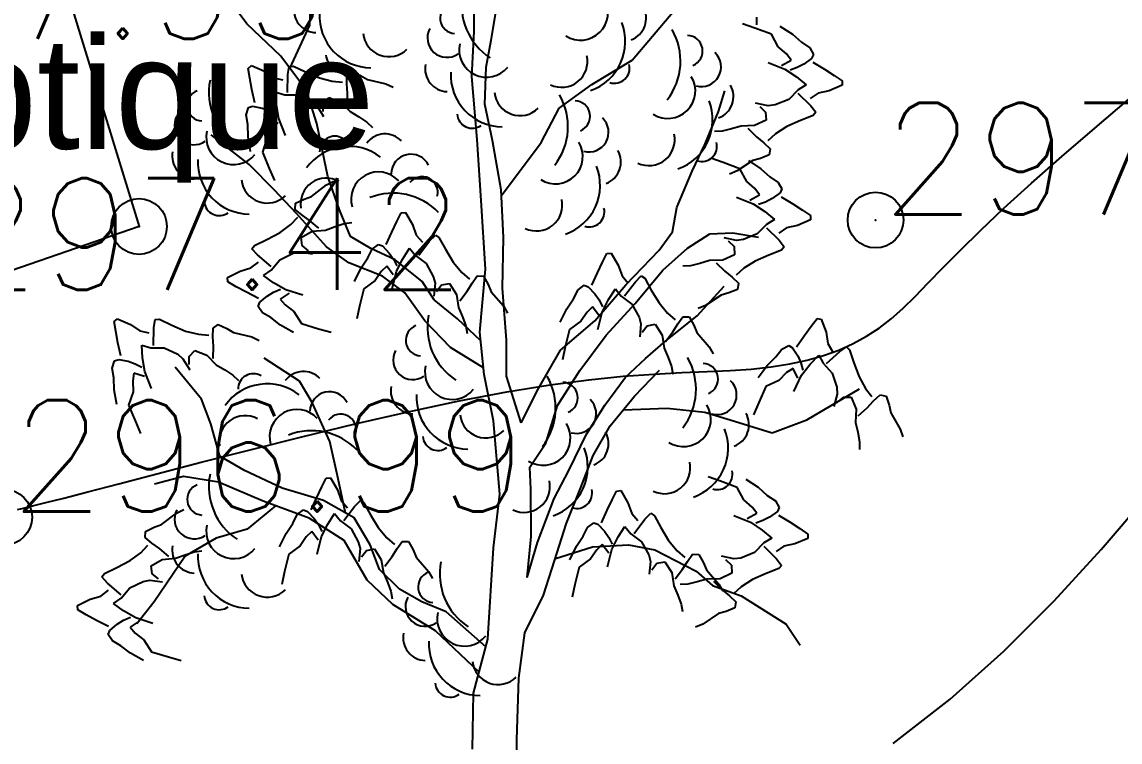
# Model space of a CAD drawing. Header units: millimetres. Extents: x 524954 to 526204, y 9523489 to 9524010.
# Drawn here: x 525997.22 to 526007.08, y 9523771.84 to 9523778.29 of the extents above; entities that cross this region are included whole.
import ezdxf

# ---------------------------------------------------------------- set-up
doc = ezdxf.new("R2010")
doc.units = ezdxf.units.MM
doc.header["$PDMODE"] = 32
doc.header["$PDSIZE"] = 0.5
doc.linetypes.add('ACAD_ISO12W100', pattern=[21, 12, -3, 0, -3, 0, -3])
doc.linetypes.add('CACHE2', pattern=[4.7625, 3.175, -1.5875])
for name, color, linetype in [('Arbre', 34, 'ACAD_ISO12W100'), ('Bati', 6, 'Continuous'), ('CN_01_00', 3, 'Continuous'), ('CN_02_00', 4, 'Continuous'), ('TopoAlt', 3, 'Continuous'), ('TOPOJIS', 7, 'Continuous'), ('Toponomie', 7, 'CACHE2')]:
    doc.layers.add(name, color=color, linetype=linetype)
doc.styles.add('Simplex 1.0', font='Simplex.shx', dxfattribs={"width": 0.99, "height": 1})
doc.styles.get("Standard").update_dxf_attribs({"font": 'arial.ttf'})

# ---------------------------------------------------------------- blocks, each defined once
blk = doc.blocks.new('TCPOINT M')
at = {"color": 0}
blk.add_point((0, 0), dxfattribs=at)
at = {"layer": 'TopoAlt', "style": 'Simplex 1.0', "width": 0.99}
blk.add_attdef('ALT', (0.15, 0.15), '', height=1, dxfattribs=at)
blk = doc.blocks.new('v088')
at = {"linetype": 'Continuous'}
for p, q in [((-1.8121, 9.0349), (-1.7966, 9.483)), ((-0.337, 8.9787), (-0.339, 9.3704)), ((-2.3783, 9.048), (-2.4742, 9.1766)), ((-0.1861, 8.901), (-0.1306, 9.2193)), ((1.08, 8.7222), (1.4442, 9.1527)), ((-2.0737, 8.7558), (-2.3783, 9.048)), ((-1.992, 8.6473), (-1.8121, 9.0349)), ((-0.3597, 8.574), (-0.337, 8.9787)), ((-0.2308, 8.6575), (-0.1861, 8.901)), ((-1.8434, 8.4497), (-2.0737, 8.7558)), ((0.7177, 8.5032), (1.08, 8.7222)), ((-0.2426, 8.3277), (-0.2308, 8.6575)), ((-0.3105, 8.0091), (-0.3597, 8.574)), ((0.4236, 8.2918), (0.7177, 8.5032)), ((-1.7501, 8.1531), (-1.8434, 8.4497)), ((1.8546, 8.2596), (1.9129, 8.4473)), ((-0.1735, 7.9995), (-0.2426, 8.3277)), ((0.2621, 7.9837), (0.4236, 8.2918)), ((1.7363, 7.971), (1.8546, 8.2596)), ((-1.6531, 7.6763), (-1.7501, 8.1531)), ((-2.3581, 7.786), (-2.6995, 8.0525)), ((-0.2742, 7.4626), (-0.3105, 8.0091)), ((-0.0959, 7.5596), (-0.1735, 7.9995)), ((-0.0934, 7.5087), (0.2621, 7.9837)), ((1.617, 7.726), (1.7363, 7.971)), ((-2.1294, 7.5544), (-2.3581, 7.786)), ((1.4808, 7.3998), (1.617, 7.726)), ((-1.5474, 7.38), (-1.6531, 7.6763)), ((-1.9323, 7.3471), (-2.1294, 7.5544)), ((-0.0745, 7.1309), (-0.0959, 7.5596)), ((-0.2365, 6.8477), (-0.2742, 7.4626)), ((1.4418, 7.1813), (1.4808, 7.3998)), ((-1.6648, 7.048), (-1.9323, 7.3471)), ((-1.4491, 7.1395), (-1.5474, 7.38)), ((-1.2665, 7.0314), (-1.4491, 7.1395)), ((-0.0837, 6.6768), (-0.0745, 7.1309)), ((1.3209, 7.0171), (1.4418, 7.1813)), ((1.5755, 7.0348), (1.778, 7.1634)), ((1.778, 7.1634), (1.983, 7.1739)), ((1.983, 7.1739), (2.2139, 7.1352)), ((-1.4628, 6.9029), (-1.6648, 7.048)), ((-1.0467, 6.9303), (-1.2665, 7.0314)), ((1.0227, 6.7061), (1.3209, 7.0171)), ((1.3557, 6.8374), (1.5755, 7.0348)), ((-1.1618, 6.7848), (-1.4628, 6.9029)), ((-0.8063, 6.7363), (-1.0467, 6.9303)), ((-0.2869, 6.2807), (-0.2365, 6.8477)), ((1.107, 6.54), (1.3557, 6.8374)), ((-0.9597, 6.6336), (-1.1618, 6.7848)), ((-0.6972, 6.5707), (-0.8063, 6.7363)), ((0.7433, 6.3831), (1.0227, 6.7061)), ((-0.7803, 6.3824), (-0.9597, 6.6336)), ((-0.0491, 6.2111), (-0.0837, 6.6768)), ((1.6628, 6.4272), (1.906, 6.6935)), ((-0.4884, 6.4009), (-0.6972, 6.5707)), ((0.8455, 6.2546), (1.107, 6.54)), ((1.3814, 6.2037), (1.6628, 6.4272)), ((-0.5514, 6.1446), (-0.7803, 6.3824)), ((-0.2789, 6.2036), (-0.4884, 6.4009)), ((0.4379, 6.1217), (0.7433, 6.3831)), ((-0.2479, 5.9022), (-0.2869, 6.2807)), ((-0.0486, 5.8877), (-0.0491, 6.2111)), ((0.6096, 5.9388), (0.8455, 6.2546)), ((-0.2539, 5.9607), (-0.5514, 6.1446)), ((0.2399, 5.7756), (0.4379, 6.1217)), ((1.1982, 6.0444), (1.3814, 6.2037)), ((-1.9071, 5.8427), (-2.2223, 6.0475)), ((1.0213, 5.879), (1.1982, 6.0444)), ((-2.7868, 5.6812), (-3.0229, 5.9686)), ((0.4109, 5.6237), (0.6096, 5.9388)), ((1.0995, 5.7065), (1.3247, 5.9413)), ((-1.7911, 5.6523), (-1.9071, 5.8427)), ((-0.1646, 5.4873), (-0.2479, 5.9022)), ((0.0846, 5.4676), (-0.0486, 5.8877)), ((0.8338, 5.6263), (1.0213, 5.879)), ((0.0846, 5.4676), (0.2399, 5.7756)), ((2.6462, 5.4963), (3.1193, 5.7735)), ((-2.7013, 5.4591), (-2.7868, 5.6812)), ((-1.6346, 5.3011), (-1.7911, 5.6523)), ((0.3061, 5.2857), (0.4109, 5.6237)), ((0.6713, 5.3679), (0.8338, 5.6263)), ((0.8812, 5.4407), (1.0995, 5.7065)), ((1.0006, 5.5861), (1.394, 5.6007)), ((1.394, 5.6007), (1.7306, 5.5642)), ((1.7306, 5.5642), (1.9997, 5.4827)), ((-2.6206, 5.1685), (-2.7013, 5.4591)), ((-0.1073, 4.8293), (-0.1646, 5.4873)), ((0.7312, 5.1764), (0.8812, 5.4407)), ((1.9997, 5.4827), (2.3377, 5.3779)), ((2.3377, 5.3779), (2.6462, 5.4963)), ((0.5102, 5.0412), (0.6713, 5.3679)), ((-1.5592, 4.9668), (-1.6346, 5.3011)), ((0.1613, 5.0712), (0.3061, 5.2857)), ((-2.4003, 5.0425), (-2.6206, 5.1685)), ((0.6191, 4.888), (0.7312, 5.1764)), ((-2.0611, 4.8817), (-2.4003, 5.0425)), ((0.1717, 4.8724), (0.1613, 5.0712)), ((0.3786, 4.7897), (0.5102, 5.0412)), ((-2.9464, 4.9876), (-3.2062, 4.92)), ((-2.6344, 4.9381), (-2.9464, 4.9876)), ((-2.2328, 4.7662), (-2.6344, 4.9381)), ((-1.4917, 4.6586), (-1.5592, 4.9668)), ((-1.6919, 4.7713), (-2.0611, 4.8817)), ((-0.1657, 4.3492), (-0.1073, 4.8293)), ((0.1743, 4.4496), (0.1717, 4.8724)), ((0.489, 4.5681), (0.6191, 4.888)), ((-1.8192, 4.6131), (-2.2328, 4.7662)), ((-1.415, 4.6154), (-1.6919, 4.7713)), ((0.2314, 4.3948), (0.3786, 4.7897)), ((-2.1227, 4.7254), (-2.3768, 4.5144)), ((-1.5041, 4.4145), (-1.8192, 4.6131)), ((-1.2732, 4.3758), (-1.415, 4.6154)), ((0.3841, 4.2301), (0.489, 4.5681)), ((-2.3768, 4.5144), (-2.655, 4.434)), ((0.1384, 4.0819), (0.1743, 4.4496)), ((-2.655, 4.434), (-2.9315, 4.2727)), ((-1.2976, 4.0581), (-1.5041, 4.4145)), ((-1.1877, 4.1537), (-1.2732, 4.3758)), ((-0.2169, 3.5272), (-0.1657, 4.3492)), ((0.1384, 4.0819), (0.2314, 4.3948)), ((0.3911, 4.2526), (0.7235, 4.3553)), ((0.7235, 4.3553), (1.0465, 4.3745)), ((1.0465, 4.3745), (1.2838, 4.3297)), ((-2.9315, 4.2727), (-3.209, 3.8627)), ((1.2838, 4.3297), (1.6547, 4.1385)), ((-1.0099, 3.9771), (-1.1877, 4.1537)), ((0.2848, 3.9233), (0.3841, 4.2301)), ((-1.0692, 3.839), (-1.2976, 4.0581)), ((1.6547, 4.1385), (1.8004, 4.0109)), ((-0.8085, 3.8631), (-1.0099, 3.9771)), ((1.8004, 4.0109), (2.0573, 3.9168)), ((-3.209, 3.8627), (-3.3666, 3.6666)), ((-0.589, 3.7744), (-0.8085, 3.8631)), ((0.1177, 3.584), (0.2848, 3.9233)), ((2.0573, 3.9168), (2.4606, 3.664)), ((-0.6849, 3.6045), (-1.0692, 3.839)), ((-0.2343, 3.4611), (-0.589, 3.7744)), ((2.4606, 3.664), (2.589, 3.4739)), ((-0.2941, 3.234), (-0.6849, 3.6045)), ((0.064, 3.1786), (0.1177, 3.584)), ((-0.3436, 3.0457), (-0.2169, 3.5272)), ((0.0445, 2.6247), (0.064, 3.1786)), ((-0.3518, 2.5418), (-0.3436, 3.0457)), ((0.0429, 2.1085), (0.0445, 2.6247))]:
    blk.add_line(p, q, dxfattribs=at)
at = {"color": 3, "linetype": 'Continuous'}
for p, q in [((2.1964, 9.1077), (2.1964, 9.0385)), ((2.1801, 9.009), (2.0697, 9.0483)), ((2.3301, 8.953), (2.1801, 9.009)), ((2.4064, 9.0272), (2.519, 8.9533)), ((2.3912, 8.8412), (2.3301, 8.953)), ((2.519, 8.9533), (2.6006, 8.8814)), ((2.6006, 8.8814), (2.6731, 8.832)), ((2.4646, 8.7765), (2.3912, 8.8412)), ((2.5067, 8.7213), (2.4646, 8.7765)), ((2.6731, 8.832), (2.7077, 8.7725)), ((2.7077, 8.7725), (2.6907, 8.7368)), ((2.2998, 8.7005), (2.4501, 8.6406)), ((2.421, 8.6735), (2.5067, 8.7213)), ((2.6207, 8.6861), (2.5609, 8.6554)), ((2.6907, 8.7368), (2.6207, 8.6861)), ((2.7005, 8.7027), (2.8047, 8.6399)), ((-2.3661, 8.6466), (-2.3369, 8.6719)), ((-2.3527, 8.5599), (-2.3661, 8.6466)), ((-2.3369, 8.6719), (-2.2212, 8.6209)), ((-2.2212, 8.6209), (-2.1379, 8.5634)), ((-2.0143, 8.4309), (-2.0108, 8.5916)), ((-2.0108, 8.5916), (-1.9993, 8.6654)), ((-1.9993, 8.6654), (-1.9613, 8.6665)), ((-1.9613, 8.6665), (-1.8509, 8.6153)), ((-1.8509, 8.6153), (-1.7269, 8.5617)), ((-1.4805, 8.509), (-1.4801, 8.5879)), ((-1.4801, 8.5879), (-1.4347, 8.6192)), ((-1.4347, 8.6192), (-1.3575, 8.5833)), ((-1.3575, 8.5833), (-1.2966, 8.547)), ((2.4501, 8.6406), (2.5548, 8.5702)), ((2.5609, 8.6554), (2.4969, 8.632)), ((2.8047, 8.6399), (2.8931, 8.5838)), ((2.8931, 8.5838), (2.9656, 8.5345)), ((-2.3334, 8.4571), (-2.3527, 8.5599)), ((-2.1379, 8.5634), (-2.0557, 8.544)), ((-1.7269, 8.5617), (-1.6118, 8.5324)), ((-1.6118, 8.5324), (-1.519, 8.5242)), ((-1.4754, 8.4248), (-1.4805, 8.509)), ((-1.2966, 8.547), (-1.1322, 8.5082)), ((-1.1322, 8.5082), (-1.066, 8.4775)), ((2.5548, 8.5702), (2.6402, 8.4985)), ((2.6402, 8.4985), (2.5697, 8.4555)), ((2.9641, 8.4958), (2.8478, 8.4461)), ((2.9656, 8.5345), (2.9641, 8.4958)), ((-2.3082, 8.3381), (-2.3334, 8.4571)), ((-2.1178, 8.4334), (-2.0382, 8.4112)), ((-2.1118, 8.322), (-2.1178, 8.4334)), ((-2.0382, 8.4112), (-1.9184, 8.4092)), ((-1.9184, 8.4092), (-1.7971, 8.3529)), ((-1.6931, 8.3341), (-1.643, 8.3873)), ((-1.643, 8.3873), (-1.5356, 8.3441)), ((-1.4776, 8.3159), (-1.4754, 8.4248)), ((2.5697, 8.4555), (2.4865, 8.3693)), ((2.5678, 8.4245), (2.6828, 8.3123)), ((2.749, 8.4244), (2.6787, 8.3776)), ((2.8478, 8.4461), (2.749, 8.4244)), ((-2.384, 8.2298), (-2.3641, 8.2956)), ((-2.3641, 8.2956), (-2.3264, 8.3076)), ((-2.3264, 8.3076), (-2.2415, 8.291)), ((-2.2415, 8.291), (-2.1783, 8.2684)), ((-2.0919, 8.1974), (-2.1118, 8.322)), ((-1.7971, 8.3529), (-1.7497, 8.3134)), ((-1.7497, 8.3134), (-1.6897, 8.2145)), ((-1.6937, 8.2606), (-1.6931, 8.3341)), ((-1.5356, 8.3441), (-1.4515, 8.2595)), ((2.3013, 8.3113), (2.188, 8.335)), ((2.2245, 8.3065), (2.2778, 8.2559)), ((2.3625, 8.3191), (2.3013, 8.3113)), ((2.4865, 8.3693), (2.3625, 8.3191)), ((2.6828, 8.3123), (2.7289, 8.2536)), ((-2.3706, 8.1431), (-2.384, 8.2298)), ((-2.1895, 8.1837), (-2.2011, 8.1153)), ((-2.0961, 8.1537), (-2.1895, 8.1837)), ((-2.1783, 8.2684), (-2.1175, 8.2375)), ((-2.0331, 8.0467), (-2.0919, 8.1974)), ((-1.4515, 8.2595), (-1.374, 8.2128)), ((-1.374, 8.2128), (-1.3019, 8.1659)), ((2.2824, 8.183), (2.1776, 8.1339)), ((2.2778, 8.2559), (2.2824, 8.183)), ((2.7037, 8.225), (2.591, 8.1793)), ((2.7289, 8.2536), (2.7037, 8.225)), ((-2.3674, 8.0343), (-2.3706, 8.1431)), ((-2.2011, 8.1153), (-2.1982, 8.0174)), ((-1.3019, 8.1659), (-1.2515, 8.1184)), ((1.8878, 8.0848), (1.8187, 8.0804)), ((1.9713, 8.1055), (1.8878, 8.0848)), ((2.0584, 8.1303), (1.9713, 8.1055)), ((2.1776, 8.1339), (2.0584, 8.1303)), ((2.1174, 8.1109), (2.1954, 8.0349)), ((2.4672, 8.1253), (2.3672, 8.0611)), ((2.591, 8.1793), (2.4672, 8.1253)), ((-2.3445, 7.9016), (-2.3674, 8.0343)), ((-2.1982, 8.0174), (-2.2383, 7.8966)), ((2.1954, 8.0349), (2.2605, 7.9811)), ((2.3672, 8.0611), (2.2979, 7.9989)), ((-2.2383, 7.8966), (-2.1768, 7.7487)), ((2.2605, 7.9811), (2.3179, 7.927)), ((2.3179, 7.927), (2.3098, 7.8725)), ((1.8965, 7.8022), (1.7861, 7.8414)), ((2.0465, 7.7461), (1.8965, 7.8022)), ((2.1627, 7.8208), (2.0222, 7.7271)), ((2.1227, 7.8203), (2.2353, 7.7465)), ((2.2308, 7.8405), (2.1627, 7.8208)), ((2.3098, 7.8725), (2.2308, 7.8405)), ((-2.1768, 7.7487), (-2.1302, 7.6412)), ((2.0222, 7.7271), (1.9545, 7.6997)), ((2.1075, 7.6343), (2.0465, 7.7461)), ((2.2353, 7.7465), (2.3169, 7.6746)), ((-1.7972, 7.4997), (-1.6632, 7.6026)), ((-1.6632, 7.6026), (-1.5976, 7.6345)), ((2.1809, 7.5696), (2.1075, 7.6343)), ((2.3169, 7.6746), (2.3894, 7.6252)), ((2.3894, 7.6252), (2.424, 7.5657)), ((-1.8638, 7.4754), (-1.7972, 7.4997)), ((2.0162, 7.4937), (2.1664, 7.4338)), ((2.1373, 7.4666), (2.223, 7.5144)), ((2.223, 7.5144), (2.1809, 7.5696)), ((2.407, 7.5299), (2.337, 7.4793)), ((2.424, 7.5657), (2.407, 7.5299)), ((2.4169, 7.4959), (2.521, 7.4331)), ((-1.9448, 7.3833), (-1.9404, 7.4382)), ((-1.9404, 7.4382), (-1.8638, 7.4754)), ((2.1664, 7.4338), (2.2711, 7.3633)), ((2.2772, 7.4485), (2.2132, 7.4252)), ((2.337, 7.4793), (2.2772, 7.4485)), ((2.521, 7.4331), (2.6094, 7.377)), ((-1.985, 7.2461), (-1.9201, 7.3129)), ((-1.8839, 7.3331), (-1.9448, 7.3833)), ((-1.8154, 7.2839), (-1.8839, 7.3331)), ((-1.0336, 7.2746), (-0.9936, 7.3527)), ((-0.9936, 7.3527), (-0.9551, 7.3561)), ((-0.9551, 7.3561), (-0.8913, 7.2468)), ((2.2711, 7.3633), (2.3565, 7.2916)), ((2.6094, 7.377), (2.6819, 7.3276)), ((2.6819, 7.3276), (2.6805, 7.289)), ((-2.0805, 7.1754), (-1.985, 7.2461)), ((-1.7325, 7.2133), (-1.8154, 7.2839)), ((-1.791, 7.1862), (-1.6722, 7.1979)), ((-1.6722, 7.1979), (-1.587, 7.2285)), ((-1.587, 7.2285), (-1.5051, 7.2548)), ((-1.5051, 7.2548), (-1.4365, 7.2638)), ((-1.0783, 7.18), (-1.0336, 7.2746)), ((-0.8913, 7.2468), (-0.8575, 7.1514)), ((2.286, 7.2486), (2.2028, 7.1624)), ((2.2841, 7.2177), (2.3991, 7.1055)), ((2.3565, 7.2916), (2.286, 7.2486)), ((2.4653, 7.2176), (2.395, 7.1707)), ((2.5641, 7.2392), (2.4653, 7.2176)), ((2.6805, 7.289), (2.5641, 7.2392)), ((-2.3098, 7.06), (-2.2004, 7.1132)), ((-2.2004, 7.1132), (-2.0805, 7.1754)), ((-1.8923, 7.1303), (-1.791, 7.1862)), ((-1.8828, 7.0578), (-1.8923, 7.1303)), ((-1.1277, 7.0688), (-1.0783, 7.18)), ((-0.8575, 7.1514), (-0.8023, 7.0875)), ((-0.8351, 6.9716), (-0.7381, 7.0997)), ((-0.7381, 7.0997), (-0.6855, 7.1528)), ((-0.6855, 7.1528), (-0.654, 7.1313)), ((-0.654, 7.1313), (-0.5947, 7.0251)), ((2.0176, 7.1045), (1.9044, 7.1282)), ((1.9408, 7.0996), (1.9941, 7.049)), ((2.0788, 7.1122), (2.0176, 7.1045)), ((2.2028, 7.1624), (2.0788, 7.1122)), ((2.3991, 7.1055), (2.4452, 7.0467)), ((-2.333, 7.0298), (-2.3098, 7.06)), ((-2.283, 6.9743), (-2.333, 7.0298)), ((-1.963, 6.9891), (-1.9025, 7.0009)), ((-1.9025, 7.0009), (-1.7879, 6.9849)), ((-1.8262, 7.0109), (-1.8828, 7.0578)), ((-1.2925, 6.9474), (-1.2526, 7.0255)), ((-1.2526, 7.0255), (-1.1978, 7.0672)), ((-1.1978, 7.0672), (-1.1602, 7.0548)), ((-1.1602, 7.0548), (-1.1012, 6.9916)), ((-0.978, 6.9406), (-0.9175, 7.0343)), ((-0.9175, 7.0343), (-0.8661, 6.9697)), ((-0.5947, 7.0251), (-0.5257, 6.909)), ((1.9941, 7.049), (1.9988, 6.9761)), ((2.4201, 7.0181), (2.3073, 6.9725)), ((2.4452, 7.0467), (2.4201, 7.0181)), ((-2.3415, 6.858), (-2.2745, 6.9095)), ((-2.1607, 6.8701), (-2.283, 6.9743)), ((-2.1606, 6.8391), (-2.0833, 6.9307)), ((-2.0833, 6.9307), (-1.963, 6.9891)), ((-1.3538, 6.8575), (-1.2925, 6.9474)), ((-1.1012, 6.9916), (-1.0633, 6.9361)), ((-1.0633, 6.9361), (-1.0322, 6.8755)), ((-1.0349, 6.828), (-0.978, 6.9406)), ((-0.8661, 6.9697), (-0.7702, 6.8978)), ((-0.5257, 6.909), (-0.4496, 6.8178)), ((0.7681, 6.8145), (0.8128, 6.9092)), ((0.8128, 6.9092), (0.8527, 6.9872)), ((0.8527, 6.9872), (0.8913, 6.9906)), ((0.8913, 6.9906), (0.9551, 6.8814)), ((1.7747, 6.9234), (1.6876, 6.8986)), ((1.8939, 6.9271), (1.7747, 6.9234)), ((1.8337, 6.904), (1.9118, 6.828)), ((1.9988, 6.9761), (1.8939, 6.9271)), ((2.1835, 6.9184), (2.0835, 6.8543)), ((2.3073, 6.9725), (2.1835, 6.9184)), ((-2.5514, 6.7723), (-2.4387, 6.8298)), ((-2.4387, 6.8298), (-2.3415, 6.858)), ((-2.228, 6.7914), (-2.1606, 6.8391)), ((-1.413, 6.7366), (-1.3538, 6.8575)), ((-1.1715, 6.8255), (-1.2266, 6.7446)), ((-1.122, 6.8741), (-1.1715, 6.8255)), ((-1.0639, 6.7951), (-1.122, 6.8741)), ((-1.0757, 6.6715), (-1.0349, 6.828)), ((-0.7702, 6.8978), (-0.705, 6.781)), ((-0.4496, 6.8178), (-0.3793, 6.7567)), ((0.7187, 6.7034), (0.7681, 6.8145)), ((0.9551, 6.8814), (0.9888, 6.786)), ((1.6041, 6.8779), (1.535, 6.8736)), ((1.6876, 6.8986), (1.6041, 6.8779)), ((1.9118, 6.828), (1.9768, 6.7743)), ((2.0835, 6.8543), (2.0142, 6.7921)), ((-2.5502, 6.7337), (-2.5514, 6.7723)), ((-2.4746, 6.6893), (-2.5502, 6.7337)), ((-2.1379, 6.7256), (-2.228, 6.7914)), ((-2.0288, 6.6624), (-2.1379, 6.7256)), ((-1.2266, 6.7446), (-1.3299, 6.6702)), ((-0.705, 6.781), (-0.6897, 6.7213)), ((-0.6897, 6.7213), (-0.6991, 6.6059)), ((-0.6753, 6.6457), (-0.6318, 6.7049)), ((-0.6318, 6.7049), (-0.56, 6.7185)), ((-0.56, 6.7185), (-0.4983, 6.6206)), ((-0.4022, 6.6506), (-0.357, 6.7218)), ((-0.357, 6.7218), (-0.3104, 6.7855)), ((-0.3104, 6.7855), (-0.2553, 6.7842)), ((-0.2553, 6.7842), (-0.2138, 6.7099)), ((-0.2138, 6.7099), (-0.1857, 6.6447)), ((0.5938, 6.6601), (0.6485, 6.7018)), ((0.6485, 6.7018), (0.6861, 6.6893)), ((0.9888, 6.786), (1.0441, 6.7221)), ((1.0112, 6.6062), (1.1083, 6.7343)), ((1.1083, 6.7343), (1.1609, 6.7873)), ((1.1609, 6.7873), (1.1923, 6.7659)), ((1.1923, 6.7659), (1.2517, 6.6597)), ((1.9768, 6.7743), (2.0342, 6.7201)), ((2.0342, 6.7201), (2.0261, 6.6656)), ((-2.3827, 6.6392), (-2.4746, 6.6893)), ((-2.2745, 6.5836), (-2.3827, 6.6392)), ((-2.2624, 6.5503), (-2.1959, 6.6055)), ((-2.1959, 6.6055), (-2.1384, 6.6402)), ((-2.1384, 6.6402), (-2.076, 6.6678)), ((-1.9976, 6.6315), (-2.0798, 6.5781)), ((-1.8748, 6.6127), (-2.0288, 6.6624)), ((-1.3299, 6.6702), (-1.3669, 6.5144)), ((-0.4983, 6.6206), (-0.4798, 6.5027)), ((-0.4679, 6.5637), (-0.4022, 6.6506)), ((-0.1857, 6.6447), (-0.0753, 6.5169)), ((0.5538, 6.582), (0.5938, 6.6601)), ((0.6861, 6.6893), (0.7451, 6.6262)), ((0.7451, 6.6262), (0.7831, 6.5707)), ((0.8684, 6.5752), (0.9289, 6.6689)), ((0.9289, 6.6689), (0.9803, 6.6043)), ((0.9803, 6.6043), (1.0762, 6.5324)), ((1.2517, 6.6597), (1.3207, 6.5436)), ((1.879, 6.6139), (1.7385, 6.5203)), ((1.9472, 6.6337), (1.879, 6.6139)), ((2.0261, 6.6656), (1.9472, 6.6337)), ((-2.2769, 6.5134), (-2.2624, 6.5503)), ((-2.2384, 6.4564), (-2.2769, 6.5134)), ((-2.0798, 6.5781), (-2.0342, 6.5259)), ((-2.0342, 6.5259), (-1.9565, 6.4662)), ((-1.3669, 6.5144), (-1.3922, 6.3999)), ((-0.0753, 6.5169), (-0.0397, 6.4532)), ((0.4926, 6.4921), (0.5538, 6.582)), ((0.7244, 6.5087), (0.6749, 6.4601)), ((0.7824, 6.4297), (0.7244, 6.5087)), ((0.7831, 6.5707), (0.8142, 6.5101)), ((0.8114, 6.4626), (0.8684, 6.5752)), ((1.0762, 6.5324), (1.1414, 6.4156)), ((1.3207, 6.5436), (1.3968, 6.4523)), ((1.7385, 6.5203), (1.6708, 6.4929)), ((-2.1628, 6.412), (-2.2384, 6.4564)), ((-2.0765, 6.3457), (-2.1628, 6.412)), ((-1.9565, 6.4662), (-1.8881, 6.3588)), ((-0.4798, 6.5027), (-0.4444, 6.4194)), ((-0.4444, 6.4194), (-0.4135, 6.3391)), ((0.4333, 6.3712), (0.4926, 6.4921)), ((0.6749, 6.4601), (0.6198, 6.3792)), ((0.7707, 6.306), (0.8114, 6.4626)), ((1.1414, 6.4156), (1.1567, 6.3559)), ((1.3968, 6.4523), (1.4671, 6.3913)), ((1.4894, 6.3564), (1.536, 6.4201)), ((1.536, 6.4201), (1.5911, 6.4188)), ((1.5911, 6.4188), (1.6326, 6.3444)), ((-3.5682, 6.3771), (-3.539, 6.4025)), ((-3.5548, 6.2904), (-3.5682, 6.3771)), ((-3.539, 6.4025), (-3.4232, 6.3514)), ((-3.4232, 6.3514), (-3.3399, 6.2939)), ((-3.2164, 6.1615), (-3.2129, 6.3221)), ((-3.2129, 6.3221), (-3.2014, 6.3959)), ((-3.2014, 6.3959), (-3.1633, 6.397)), ((-3.1633, 6.397), (-3.053, 6.3458)), ((-3.053, 6.3458), (-2.929, 6.2922)), ((-2.6826, 6.2395), (-2.6821, 6.3185)), ((-2.6821, 6.3185), (-2.6368, 6.3497)), ((-2.6368, 6.3497), (-2.5596, 6.3138)), ((-2.5596, 6.3138), (-2.4986, 6.2775)), ((-1.9592, 6.2797), (-2.0765, 6.3457)), ((-1.8881, 6.3588), (-1.7347, 6.313)), ((-1.7347, 6.313), (-1.6219, 6.2812)), ((-0.4135, 6.3391), (-0.4006, 6.2711)), ((0.6198, 6.3792), (0.5164, 6.3047)), ((1.1567, 6.3559), (1.1472, 6.2405)), ((1.171, 6.2803), (1.2146, 6.3394)), ((1.2146, 6.3394), (1.2864, 6.3531)), ((1.2864, 6.3531), (1.3481, 6.2552)), ((1.4442, 6.2852), (1.4894, 6.3564)), ((1.6326, 6.3444), (1.6606, 6.2793)), ((2.6234, 6.2497), (2.6849, 6.3343)), ((2.6849, 6.3343), (2.7388, 6.4036)), ((2.7388, 6.4036), (2.7772, 6.3997)), ((2.7772, 6.3997), (2.8196, 6.2805)), ((-3.5355, 6.1876), (-3.5548, 6.2904)), ((-3.3399, 6.2939), (-3.2577, 6.2746)), ((-2.929, 6.2922), (-2.8139, 6.2629)), ((-2.8139, 6.2629), (-2.7211, 6.2547)), ((-2.6774, 6.1553), (-2.6826, 6.2395)), ((-2.4986, 6.2775), (-2.3343, 6.2387)), ((-2.3343, 6.2387), (-2.2681, 6.208)), ((0.5164, 6.3047), (0.4795, 6.1489)), ((1.3481, 6.2552), (1.3665, 6.1373)), ((1.3784, 6.1983), (1.4442, 6.2852)), ((1.6606, 6.2793), (1.771, 6.1515)), ((2.5541, 6.1497), (2.6234, 6.2497)), ((2.8196, 6.2805), (2.8349, 6.1805)), ((-3.5103, 6.0686), (-3.5355, 6.1876)), ((-3.3198, 6.1639), (-3.2403, 6.1417)), ((-3.3139, 6.0525), (-3.3198, 6.1639)), ((-3.2403, 6.1417), (-3.1205, 6.1398)), ((-3.1205, 6.1398), (-2.9991, 6.0834)), ((-2.8952, 6.0647), (-2.845, 6.1178)), ((-2.845, 6.1178), (-2.7377, 6.0747)), ((-2.6797, 6.0464), (-2.6774, 6.1553)), ((0.4795, 6.1489), (0.4542, 6.0345)), ((1.3665, 6.1373), (1.4019, 6.054)), ((1.771, 6.1515), (1.8066, 6.0878)), ((2.3695, 6.0612), (2.4234, 6.1305)), ((2.4234, 6.1305), (2.4849, 6.1612)), ((2.4849, 6.1612), (2.5195, 6.142)), ((2.5195, 6.142), (2.5657, 6.0689)), ((2.8349, 6.1805), (2.8773, 6.1074)), ((2.9427, 6.1074), (3.0042, 6.1497)), ((3.0042, 6.1497), (3.0311, 6.1228)), ((3.0311, 6.1228), (3.0696, 6.0074)), ((-3.5861, 5.9603), (-3.5662, 6.0262)), ((-3.5662, 6.0262), (-3.5284, 6.0381)), ((-3.5284, 6.0381), (-3.4436, 6.0215)), ((-3.4436, 6.0215), (-3.3804, 5.9989)), ((-3.294, 5.9279), (-3.3139, 6.0525)), ((-2.9991, 6.0834), (-2.9517, 6.044)), ((-2.9517, 6.044), (-2.8917, 5.945)), ((-2.8958, 5.9912), (-2.8952, 6.0647)), ((-2.7377, 6.0747), (-2.6536, 5.99)), ((1.4019, 6.054), (1.4328, 5.9737)), ((2.2926, 5.9843), (2.3695, 6.0612)), ((2.5657, 6.0689), (2.5926, 6.0074)), ((2.6772, 5.9958), (2.7542, 6.0766)), ((2.7542, 6.0766), (2.7926, 6.0035)), ((2.8234, 5.9997), (2.9427, 6.1074)), ((-3.5727, 5.8736), (-3.5861, 5.9603)), ((-3.3915, 5.9142), (-3.4031, 5.8459)), ((-3.2981, 5.8843), (-3.3915, 5.9142)), ((-3.3804, 5.9989), (-3.3196, 5.968)), ((-3.2352, 5.7773), (-3.294, 5.9279)), ((-2.6536, 5.99), (-2.576, 5.9433)), ((-2.576, 5.9433), (-2.5039, 5.8964)), ((1.4328, 5.9737), (1.4458, 5.9057)), ((2.2118, 5.8766), (2.2926, 5.9843)), ((2.4657, 5.9189), (2.3964, 5.8497)), ((2.5234, 5.9574), (2.4657, 5.9189)), ((2.5657, 5.8689), (2.5234, 5.9574)), ((2.5926, 6.0074), (2.6118, 5.942)), ((2.6003, 5.8958), (2.6772, 5.9958)), ((2.7926, 6.0035), (2.8734, 5.9151)), ((2.8734, 5.9151), (2.9157, 5.7881)), ((3.0696, 6.0074), (3.1158, 5.8804)), ((-3.5695, 5.7648), (-3.5727, 5.8736)), ((-3.4031, 5.8459), (-3.4003, 5.748)), ((-2.5039, 5.8964), (-2.4536, 5.8489)), ((2.3964, 5.8497), (2.281, 5.7958)), ((2.5311, 5.7497), (2.6003, 5.8958)), ((3.1158, 5.8804), (3.1734, 5.7766)), ((-3.5466, 5.6322), (-3.5695, 5.7648)), ((-3.4003, 5.748), (-3.4403, 5.6271)), ((2.281, 5.7958), (2.2156, 5.6496)), ((2.9196, 5.7266), (2.8888, 5.615)), ((2.9157, 5.7881), (2.9196, 5.7266)), ((3.1734, 5.7766), (3.2311, 5.7035)), ((3.2465, 5.665), (3.3042, 5.7189)), ((3.3042, 5.7189), (3.3581, 5.7073)), ((-3.4403, 5.6271), (-3.3789, 5.4792)), ((2.2156, 5.6496), (2.1695, 5.5419)), ((2.9196, 5.6496), (2.9734, 5.6996)), ((2.9734, 5.6996), (3.0465, 5.6996)), ((3.0465, 5.6996), (3.0888, 5.5919)), ((3.1888, 5.6035), (3.2465, 5.665)), ((3.3581, 5.7073), (3.385, 5.6266)), ((3.385, 5.6266), (3.4004, 5.5573)), ((3.0888, 5.5919), (3.085, 5.4727)), ((3.1081, 5.5304), (3.1888, 5.6035)), ((3.4004, 5.5573), (3.485, 5.4112)), ((-3.3789, 5.4792), (-3.3323, 5.3717)), ((3.085, 5.4727), (3.1042, 5.3842)), ((3.1042, 5.3842), (3.1196, 5.2996)), ((3.485, 5.4112), (3.5081, 5.3419)), ((3.1196, 5.2996), (3.1196, 5.2304)), ((-1.7068, 4.8945), (-1.6668, 4.9726)), ((-1.6668, 4.9726), (-1.6283, 4.976)), ((-1.6283, 4.976), (-1.5645, 4.8667)), ((1.8724, 4.9461), (1.762, 4.9854)), ((2.0224, 4.89), (1.8724, 4.9461)), ((2.0987, 4.9642), (2.2113, 4.8904)), ((-1.7514, 4.7999), (-1.7068, 4.8945)), ((-1.5645, 4.8667), (-1.5307, 4.7714)), ((0.8993, 4.7791), (0.9393, 4.8572)), ((0.9393, 4.8572), (0.9778, 4.8606)), ((0.9778, 4.8606), (1.0416, 4.7513)), ((2.0834, 4.7783), (2.0224, 4.89)), ((2.2113, 4.8904), (2.2929, 4.8185)), ((-1.8008, 4.6887), (-1.7514, 4.7999)), ((-1.5307, 4.7714), (-1.4755, 4.7074)), ((-1.4112, 4.7196), (-1.3587, 4.7727)), ((-1.3587, 4.7727), (-1.3272, 4.7513)), ((-1.3272, 4.7513), (-1.2679, 4.6451)), ((0.8546, 4.6845), (0.8993, 4.7791)), ((1.0416, 4.7513), (1.0754, 4.656)), ((2.1569, 4.7135), (2.0834, 4.7783)), ((2.2929, 4.8185), (2.3654, 4.7691)), ((2.3654, 4.7691), (2.4, 4.7096)), ((-3.1435, 4.5571), (-3.0095, 4.66)), ((-3.0095, 4.66), (-2.9439, 4.6918)), ((-1.9657, 4.5674), (-1.9257, 4.6454)), ((-1.9257, 4.6454), (-1.871, 4.6871)), ((-1.871, 4.6871), (-1.8334, 4.6747)), ((-1.8334, 4.6747), (-1.7744, 4.6115)), ((-1.6512, 4.5605), (-1.5907, 4.6542)), ((-1.5907, 4.6542), (-1.5392, 4.5896)), ((-1.5083, 4.5916), (-1.4112, 4.7196)), ((-1.2679, 4.6451), (-1.1988, 4.529)), ((0.8053, 4.5733), (0.8546, 4.6845)), ((1.0754, 4.656), (1.1306, 4.592)), ((1.1948, 4.6042), (1.2474, 4.6573)), ((1.2474, 4.6573), (1.2789, 4.6359)), ((1.2789, 4.6359), (1.3382, 4.5297)), ((1.9921, 4.6376), (2.1424, 4.5777)), ((2.1133, 4.6106), (2.1989, 4.6584)), ((2.1989, 4.6584), (2.1569, 4.7135)), ((2.383, 4.6739), (2.3129, 4.6232)), ((2.4, 4.7096), (2.383, 4.6739)), ((2.3928, 4.6398), (2.497, 4.577)), ((-3.2101, 4.5328), (-3.1435, 4.5571)), ((-2.0269, 4.4774), (-1.9657, 4.5674)), ((-1.7744, 4.6115), (-1.7365, 4.5561)), ((-1.7365, 4.5561), (-1.7054, 4.4954)), ((-1.7081, 4.4479), (-1.6512, 4.5605)), ((-1.5392, 4.5896), (-1.4434, 4.5178)), ((0.6804, 4.53), (0.7351, 4.5718)), ((0.7351, 4.5718), (0.7727, 4.5593)), ((0.7727, 4.5593), (0.8317, 4.4961)), ((0.9549, 4.4451), (1.0154, 4.5388)), ((1.0154, 4.5388), (1.0668, 4.4742)), ((1.0978, 4.4762), (1.1948, 4.6042)), ((2.1424, 4.5777), (2.247, 4.5072)), ((2.2532, 4.5924), (2.1892, 4.5691)), ((2.3129, 4.6232), (2.2532, 4.5924)), ((2.497, 4.577), (2.5853, 4.5209)), ((-3.2911, 4.4407), (-3.2867, 4.4956)), ((-3.2303, 4.3905), (-3.2911, 4.4407)), ((-3.2867, 4.4956), (-3.2101, 4.5328)), ((-2.0862, 4.3565), (-2.0269, 4.4774)), ((-1.8447, 4.4455), (-1.8998, 4.3645)), ((-1.7952, 4.494), (-1.8447, 4.4455)), ((-1.7371, 4.415), (-1.7952, 4.494)), ((-1.7488, 4.2914), (-1.7081, 4.4479)), ((-1.4434, 4.5178), (-1.3781, 4.401)), ((-1.1988, 4.529), (-1.1228, 4.4377)), ((-1.1228, 4.4377), (-1.0524, 4.3767)), ((0.5791, 4.362), (0.6404, 4.452)), ((0.6404, 4.452), (0.6804, 4.53)), ((0.8317, 4.4961), (0.8696, 4.4407)), ((0.8696, 4.4407), (0.9007, 4.38)), ((0.898, 4.3325), (0.9549, 4.4451)), ((1.0668, 4.4742), (1.1627, 4.4024)), ((1.3382, 4.5297), (1.4072, 4.4136)), ((2.247, 4.5072), (2.3325, 4.4356)), ((2.3325, 4.4356), (2.262, 4.3926)), ((2.5853, 4.5209), (2.6578, 4.4715)), ((2.6578, 4.4715), (2.6564, 4.4329)), ((-3.3314, 4.3035), (-3.2664, 4.3702)), ((-3.1617, 4.3413), (-3.2303, 4.3905)), ((-3.0788, 4.2707), (-3.1617, 4.3413)), ((-1.8998, 4.3645), (-2.0031, 4.2901)), ((-1.3781, 4.401), (-1.3629, 4.3412)), ((-1.3629, 4.3412), (-1.3723, 4.2259)), ((-1.3049, 4.3248), (-1.2331, 4.3384)), ((-1.2331, 4.3384), (-1.1715, 4.2405)), ((-1.0754, 4.2705), (-1.0302, 4.3418)), ((-1.0302, 4.3418), (-0.9835, 4.4054)), ((-0.9835, 4.4054), (-0.9285, 4.4041)), ((-0.9285, 4.4041), (-0.8869, 4.3298)), ((0.5199, 4.2411), (0.5791, 4.362)), ((0.8109, 4.3786), (0.7614, 4.3301)), ((0.869, 4.2996), (0.8109, 4.3786)), ((1.1627, 4.4024), (1.228, 4.2856)), ((1.4072, 4.4136), (1.4833, 4.3223)), ((2.262, 4.3926), (2.1788, 4.3064)), ((2.2601, 4.3616), (2.3751, 4.2494)), ((2.4412, 4.3615), (2.371, 4.3146)), ((2.5401, 4.3831), (2.4412, 4.3615)), ((2.6564, 4.4329), (2.5401, 4.3831)), ((-3.4268, 4.2328), (-3.3314, 4.3035)), ((-3.2386, 4.1877), (-3.1373, 4.2436)), ((-3.1373, 4.2436), (-3.0186, 4.2553)), ((-3.0186, 4.2553), (-2.9333, 4.2859)), ((-2.9333, 4.2859), (-2.8514, 4.3121)), ((-2.8514, 4.3121), (-2.7828, 4.3211)), ((-2.0031, 4.2901), (-2.0401, 4.1343)), ((-1.3485, 4.2656), (-1.3049, 4.3248)), ((-1.1715, 4.2405), (-1.153, 4.1227)), ((-1.1411, 4.1837), (-1.0754, 4.2705)), ((-0.8869, 4.3298), (-0.8589, 4.2646)), ((-0.8589, 4.2646), (-0.7485, 4.1368)), ((0.7063, 4.2491), (0.603, 4.1747)), ((0.7614, 4.3301), (0.7063, 4.2491)), ((0.8572, 4.176), (0.898, 4.3325)), ((1.228, 4.2856), (1.2432, 4.2258)), ((1.4833, 4.3223), (1.5536, 4.2613)), ((1.5759, 4.2264), (1.6226, 4.29)), ((1.6226, 4.29), (1.6776, 4.2887)), ((1.6776, 4.2887), (1.7191, 4.2144)), ((1.9936, 4.2484), (1.8803, 4.2721)), ((1.9168, 4.2436), (1.9701, 4.193)), ((2.0548, 4.2561), (1.9936, 4.2484)), ((2.1788, 4.3064), (2.0548, 4.2561)), ((2.3751, 4.2494), (2.4212, 4.1906)), ((-3.6561, 4.1174), (-3.5467, 4.1705)), ((-3.5467, 4.1705), (-3.4268, 4.2328)), ((-3.2291, 4.1152), (-3.2386, 4.1877)), ((0.603, 4.1747), (0.566, 4.0189)), ((1.2432, 4.2258), (1.2338, 4.1105)), ((1.2576, 4.1502), (1.3011, 4.2094)), ((1.3011, 4.2094), (1.373, 4.223)), ((1.373, 4.223), (1.4346, 4.1251)), ((1.465, 4.0683), (1.5307, 4.1551)), ((1.5307, 4.1551), (1.5759, 4.2264)), ((1.7191, 4.2144), (1.7472, 4.1493)), ((1.7472, 4.1493), (1.8576, 4.0214)), ((1.9701, 4.193), (1.9747, 4.12)), ((2.396, 4.1621), (2.2833, 4.1164)), ((2.4212, 4.1906), (2.396, 4.1621)), ((-3.6793, 4.0872), (-3.6561, 4.1174)), ((-3.6294, 4.0317), (-3.6793, 4.0872)), ((-3.4297, 3.988), (-3.3093, 4.0465)), ((-3.3093, 4.0465), (-3.2488, 4.0583)), ((-3.2488, 4.0583), (-3.1342, 4.0423)), ((-3.1725, 4.0683), (-3.2291, 4.1152)), ((-2.0401, 4.1343), (-2.0653, 4.0199)), ((-1.153, 4.1227), (-1.1176, 4.0393)), ((-0.7485, 4.1368), (-0.7129, 4.0731)), ((1.4346, 4.1251), (1.4531, 4.0073)), ((1.6636, 4.0426), (1.5801, 4.0219)), ((1.7506, 4.0673), (1.6636, 4.0426)), ((1.8699, 4.071), (1.7506, 4.0673)), ((1.8097, 4.0479), (1.8877, 3.9719)), ((1.9747, 4.12), (1.8699, 4.071)), ((2.1595, 4.0623), (2.0595, 3.9982)), ((2.2833, 4.1164), (2.1595, 4.0623)), ((-3.6878, 3.9154), (-3.6208, 3.9668)), ((-3.5071, 3.9275), (-3.6294, 4.0317)), ((-3.5069, 3.8964), (-3.4297, 3.988)), ((-1.1176, 4.0393), (-1.0867, 3.9591)), ((-1.0867, 3.9591), (-1.0738, 3.891)), ((0.566, 4.0189), (0.5407, 3.9045)), ((1.4531, 4.0073), (1.4885, 3.9239)), ((1.5801, 4.0219), (1.511, 4.0175)), ((1.8576, 4.0214), (1.8932, 3.9577)), ((1.8877, 3.9719), (1.9528, 3.9182)), ((2.0595, 3.9982), (1.9902, 3.936)), ((-3.8977, 3.8297), (-3.785, 3.8871)), ((-3.785, 3.8871), (-3.6878, 3.9154)), ((-3.5743, 3.8488), (-3.5069, 3.8964)), ((-3.4842, 3.783), (-3.5743, 3.8488)), ((1.4885, 3.9239), (1.5194, 3.8437)), ((1.5194, 3.8437), (1.5323, 3.7756)), ((1.9528, 3.9182), (2.0102, 3.864)), ((2.0102, 3.864), (2.002, 3.8096)), ((-3.8965, 3.791), (-3.8977, 3.8297)), ((-3.8209, 3.7466), (-3.8965, 3.791)), ((-3.729, 3.6966), (-3.8209, 3.7466)), ((-3.3751, 3.7197), (-3.4842, 3.783)), ((1.855, 3.7579), (1.7144, 3.6642)), ((1.9231, 3.7776), (1.855, 3.7579)), ((2.002, 3.8096), (1.9231, 3.7776)), ((-3.6208, 3.641), (-3.729, 3.6966)), ((-3.6087, 3.6076), (-3.5422, 3.6629)), ((-3.5422, 3.6629), (-3.4847, 3.6976)), ((-3.4847, 3.6976), (-3.4223, 3.7252)), ((-3.3439, 3.6889), (-3.4261, 3.6355)), ((-3.2212, 3.6701), (-3.3751, 3.7197)), ((1.7144, 3.6642), (1.6468, 3.6368)), ((-3.6232, 3.5708), (-3.6087, 3.6076)), ((-3.5847, 3.5138), (-3.6232, 3.5708)), ((-3.4261, 3.6355), (-3.3805, 3.5833)), ((-3.3805, 3.5833), (-3.3028, 3.5236)), ((-3.5091, 3.4694), (-3.5847, 3.5138)), ((-3.4228, 3.4031), (-3.5091, 3.4694)), ((-3.3028, 3.5236), (-3.2344, 3.4162)), ((-3.3055, 3.337), (-3.4228, 3.4031)), ((-3.2344, 3.4162), (-3.081, 3.3703)), ((-3.081, 3.3703), (-2.9682, 3.3386))]:
    blk.add_line(p, q, dxfattribs=at)
for centre, major_axis, start_param, end_param in [((0.1148, 9.2139), (-0.3995, 0.3995), 0.587708, 1.773422), ((0.617, 9.1466), (-0.1741, 0.1741), 1.793126, 4.475865), ((-1.7527, 9.1724), (-0.1445, 0.1445), 0.590553, 2.325666), ((-0.5045, 9.0993), (0.099, 0.099), 1.149268, 3.862844), ((1.0008, 9.0963), (-0.1445, 0.1445), 2.713295, 4.448408), ((-1.2605, 9.1191), (0.3298, 0.3298), 2.307735, 3.914618), ((-0.5819, 8.9225), (0.1246, 0.1246), 1.864761, 4.52862), ((0.5518, 8.8878), (-0.3298, 0.3298), 2.69514, 4.302022), ((0.9486, 8.7133), (-0.3995, 0.3995), 3.265538, 4.451253), ((-1.1039, 8.9843), (0.1641, 0.1641), 2.463212, 4.701636), ((1.5719, 8.8034), (0.099, 0.099), 4.31771, 7.031286), ((-0.2273, 8.8143), (0.1741, 0.1741), 2.133893, 4.816631), ((1.7019, 8.6608), (0.1246, 0.1246), 3.651933, 6.315792), ((-1.5338, 8.7756), (0.0964, 0.0964), 2.435534, 4.557933), ((-0.5746, 8.6435), (0.1445, 0.1445), 2.161349, 3.896462), ((0.4467, 8.71), (-0.1641, 0.1641), 1.908121, 4.146545), ((0.9208, 8.6502), (0.0964, 0.0964), 3.62262, 5.745019), ((-0.0825, 8.5902), (0.3298, 0.3298), 2.307735, 3.914618), ((-2.1547, 8.4302), (0.3995, 0.3995), 2.158504, 3.344219), ((1.4008, 8.4446), (0.1741, 0.1741), 3.363922, 6.046661), ((1.7845, 8.3943), (-0.1445, 0.1445), 2.713295, 4.448408), ((-2.774, 8.3155), (-0.099, 0.099), -0.421529, 2.292047), ((0.0741, 8.4554), (0.1641, 0.1641), 2.463212, 4.701636), ((-0.0612, 8.1267), (-0.3995, 0.3995), 3.265538, 4.451253), ((0.5622, 8.2168), (0.099, 0.099), 4.31771, 7.031286), ((1.3355, 8.1858), (-0.3298, 0.3298), 2.69514, 4.302022), ((-2.8514, 8.1388), (-0.1246, 0.1246), 0.293965, 2.957824), ((-0.3558, 8.2467), (0.0964, 0.0964), 2.435534, 4.557933), ((0.6922, 8.0742), (-0.1246, 0.1246), 2.081137, 4.744996), ((-2.4968, 8.0306), (0.1741, 0.1741), 2.133893, 4.816631), ((-1.5891, 7.9031), (0.0964, 0.0964), 0.254619, 2.377018), ((-1.1385, 7.8551), (-0.1445, 0.1445), 4.692823, 6.427936), ((0.391, 7.858), (0.1741, 0.1741), 3.363922, 6.046661), ((1.2305, 8.008), (0.1641, 0.1641), 3.478918, 5.717341), ((-2.8441, 7.8598), (-0.1445, 0.1445), 0.590553, 2.325666), ((-1.4642, 7.4823), (0.3298, 0.3298), 0.12682, 1.733702), ((-0.9057, 7.7012), (0.1246, 0.1246), 5.967031, 8.63089), ((0.7748, 7.8077), (-0.1445, 0.1445), 2.713295, 4.448408), ((1.7045, 7.9482), (-0.0964, 0.0964), 2.051824, 4.174223), ((-2.352, 7.8064), (0.3298, 0.3298), 2.307735, 3.914618), ((-1.1975, 7.4726), (-0.1741, 0.1741), 4.665366, 7.348105), ((-0.8052, 7.5365), (-0.099, 0.099), 3.680741, 6.394318), ((0.3258, 7.5992), (0.3298, 0.3298), 4.265936, 5.872819), ((-2.1954, 7.6717), (0.1641, 0.1641), 2.463212, 4.701636), ((-1.6643, 7.4312), (-0.1641, 0.1641), -1.288499, 0.949924), ((-1.0661, 6.9632), (-0.3995, 0.3995), 4.689978, 5.875693), ((-2.6253, 7.463), (0.0964, 0.0964), 2.435534, 4.557933), ((0.2207, 7.4214), (0.1641, 0.1641), 3.478918, 5.717341), ((0.6948, 7.3616), (-0.0964, 0.0964), 2.051824, 4.174223), ((-0.1929, 6.3242), (-0.3995, 0.3995), 0.587708, 1.773422), ((-0.8122, 6.2095), (-0.099, 0.099), -0.421529, 2.292047), ((-0.8896, 6.0328), (0.1246, 0.1246), 1.864761, 4.52862), ((1.088, 5.7707), (-0.3995, 0.3995), 3.265538, 4.451253), ((-2.32, 5.773), (0.0964, 0.0964), 0.254619, 2.377018), ((-1.8693, 5.7251), (0.1445, 0.1445), 6.263619, 7.998733), ((-0.535, 5.9246), (0.1741, 0.1741), 2.133893, 4.816631), ((1.7113, 5.8608), (0.099, 0.099), 4.31771, 7.031286), ((-2.1951, 5.3523), (0.3298, 0.3298), 0.12682, 1.733702), ((-0.1718, 5.6024), (0.3995, 0.3995), 4.836335, 6.022049), ((0.4516, 5.6925), (0.099, 0.099), 4.31771, 7.031286), ((1.8413, 5.7182), (-0.1246, 0.1246), 2.081137, 4.744996), ((-1.6366, 5.5711), (-0.1246, 0.1246), 4.396235, 7.060094), ((-0.8824, 5.7538), (-0.1445, 0.1445), 0.590553, 2.325666), ((-0.3902, 5.7004), (0.3298, 0.3298), 2.307735, 3.914618), ((0.5816, 5.5499), (0.1246, 0.1246), 3.651933, 6.315792), ((1.5402, 5.502), (0.1741, 0.1741), 3.363922, 6.046661), ((-2.3952, 5.3012), (-0.1641, 0.1641), -1.288499, 0.949924), ((-1.9284, 5.3425), (0.1741, 0.1741), 6.236163, 8.918901), ((-1.536, 5.4064), (0.099, 0.099), 5.251538, 7.965114), ((-0.2336, 5.5657), (-0.1641, 0.1641), 0.892416, 3.130839), ((1.924, 5.4517), (-0.1445, 0.1445), 2.713295, 4.448408), ((-1.7969, 4.8332), (0.3995, 0.3995), 6.260774, 7.446489), ((0.2804, 5.3337), (0.1741, 0.1741), 3.363922, 6.046661), ((-0.6635, 5.357), (0.0964, 0.0964), 2.435534, 4.557933), ((0.6642, 5.2834), (-0.1445, 0.1445), 2.713295, 4.448408), ((1.4749, 5.2432), (0.3298, 0.3298), 4.265936, 5.872819), ((0.2152, 5.0749), (-0.3298, 0.3298), 2.69514, 4.302022), ((1.3699, 5.0654), (-0.1641, 0.1641), 1.908121, 4.146545), ((1.844, 5.0056), (-0.0964, 0.0964), 2.051824, 4.174223), ((-2.1547, 4.8961), (-0.3995, 0.3995), 0.587708, 1.773422), ((0.1101, 4.8971), (-0.1641, 0.1641), 1.908121, 4.146545), ((-2.774, 4.7815), (-0.099, 0.099), -0.421529, 2.292047), ((0.5842, 4.8373), (0.0964, 0.0964), 3.62262, 5.745019), ((-2.8514, 4.6047), (-0.1246, 0.1246), 0.293965, 2.957824), ((-2.4968, 4.4965), (0.1741, 0.1741), 2.133893, 4.816631), ((-2.8441, 4.3258), (-0.1445, 0.1445), 0.590553, 2.325666), ((-2.352, 4.2724), (0.3298, 0.3298), 2.307735, 3.914618), ((-0.0823, 4.1124), (0.3995, 0.3995), 2.158504, 3.344219), ((-2.1954, 4.1377), (0.1641, 0.1641), 2.463212, 4.701636), ((-0.7016, 3.9977), (0.099, 0.099), 1.149268, 3.862844), ((-2.6253, 3.929), (0.0964, 0.0964), 2.435534, 4.557933), ((-0.779, 3.821), (0.1246, 0.1246), 1.864761, 4.52862), ((-0.4244, 3.7128), (0.1741, 0.1741), 2.133893, 4.816631), ((-0.7718, 3.542), (-0.1445, 0.1445), 0.590553, 2.325666), ((-0.2796, 3.4886), (0.3298, 0.3298), 2.307735, 3.914618), ((-0.1231, 3.3539), (0.1641, 0.1641), 2.463212, 4.701636), ((-0.5529, 3.1452), (0.0964, 0.0964), 2.435534, 4.557933)]:
    blk.add_ellipse(centre, major_axis=major_axis, ratio=1, start_param=start_param, end_param=end_param, dxfattribs=at)

msp = doc.modelspace()

# ---------------------------------------------------------------- linework, layer by layer
at = {"layer": 'Bati', "flags": 128}
msp.add_lwpolyline([(525998.2741, 9523776.4602), (525996.4816, 9523775.8423), (525995.3984, 9523778.1374), (525997.489, 9523779.0228), (525997.489, 9523779.0228)], close=True, dxfattribs=at)
at = {"layer": 'CN_01_00', "elevation": 297, "flags": 128}
msp.add_lwpolyline([(525997.1825, 9523773.9226), (525997.2364, 9523773.9347), (525997.3184, 9523773.9542), (525997.4369, 9523773.9835), (525997.6, 9523774.0248), (525997.816, 9523774.0803), (525998.093, 9523774.1525), (525998.4355, 9523774.2422), (525998.8331, 9523774.3458), (525999.2714, 9523774.4582), (525999.7363, 9523774.5746), (526000.2135, 9523774.6898), (526000.6888, 9523774.7989), (526001.1478, 9523774.8969), (526001.5764, 9523774.9789), (526001.9635, 9523775.0412), (526002.3099, 9523775.0859), (526002.62, 9523775.1166), (526002.8978, 9523775.1368), (526003.1475, 9523775.1498), (526003.3733, 9523775.1594), (526003.5791, 9523775.1688), (526003.7693, 9523775.1818), (526003.9473, 9523775.2011), (526004.1143, 9523775.2276), (526004.2709, 9523775.2614), (526004.4177, 9523775.3029), (526004.5552, 9523775.3522), (526004.6839, 9523775.4096), (526004.8046, 9523775.4752), (526004.9176, 9523775.5492), (526005.0245, 9523775.6323), (526005.1299, 9523775.726), (526005.2392, 9523775.8325), (526005.358, 9523775.9536), (526005.4918, 9523776.0914), (526005.6459, 9523776.2478), (526005.826, 9523776.4249), (526006.0374, 9523776.6246), (526006.2833, 9523776.8476), (526006.5576, 9523777.089), (526006.8519, 9523777.3428), (526007.1575, 9523777.6028)], dxfattribs=at)
at = {"layer": 'CN_02_00', "elevation": 296, "flags": 128}
msp.add_lwpolyline([(526005.042, 9523771.8229), (526005.5558, 9523772.222), (526006.0373, 9523772.6523), (526006.488, 9523773.1028), (526006.9094, 9523773.5625), (526007.303, 9523774.0204)], dxfattribs=at)

# ---------------------------------------------------------------- block references
at = {"layer": 'Arbre'}
msp.add_blockref('v088', (526001.6205, 9523769.2307), dxfattribs=at)
at = {"layer": 'TOPOJIS'}
ref = msp.add_blockref('TCPOINT M', (525995.3197, 9523778.0941, 297.99), dxfattribs=at)
ref.add_attrib('ALT', '297.99', (525995.3697, 9523778.1441, 297.99), dxfattribs={"layer": 'TopoAlt', "height": 1, "style": 'Simplex 1.0', "width": 0.99})
ref = msp.add_blockref('TCPOINT M', (526004.8853, 9523776.5181, 297.26), dxfattribs=at)
ref.add_attrib('ALT', '297.26', (526004.9353, 9523776.5681, 297.26), dxfattribs={"layer": 'TopoAlt', "height": 1, "style": 'Simplex 1.0', "width": 0.99})
ref = msp.add_blockref('TCPOINT M', (525996.4816, 9523775.8423, 297.42), dxfattribs=at)
ref.add_attrib('ALT', '297.42', (525996.5316, 9523775.8923, 297.42), dxfattribs={"layer": 'TopoAlt', "height": 1, "style": 'Simplex 1.0', "width": 0.99})
msp.add_blockref('TCPOINT M', (525998.2741, 9523776.4602, 297.49), dxfattribs=at)
ref = msp.add_blockref('TCPOINT M', (525997.0644, 9523773.8528, 296.99), dxfattribs=at)
ref.add_attrib('ALT', '296.99', (525997.1144, 9523773.9028, 296.99), dxfattribs={"layer": 'TopoAlt', "height": 1, "style": 'Simplex 1.0', "width": 0.99})

# ---------------------------------------------------------------- texts
at = {"layer": 'Toponomie', "insert": (525974.1934, 9523779.8227), "char_height": 1, "width": 42.682977, "attachment_point": 1}
msp.add_mtext('\\pxqc;Latrine sur\\PFosse Septique', dxfattribs=at)

doc.saveas('drawing.dxf')
